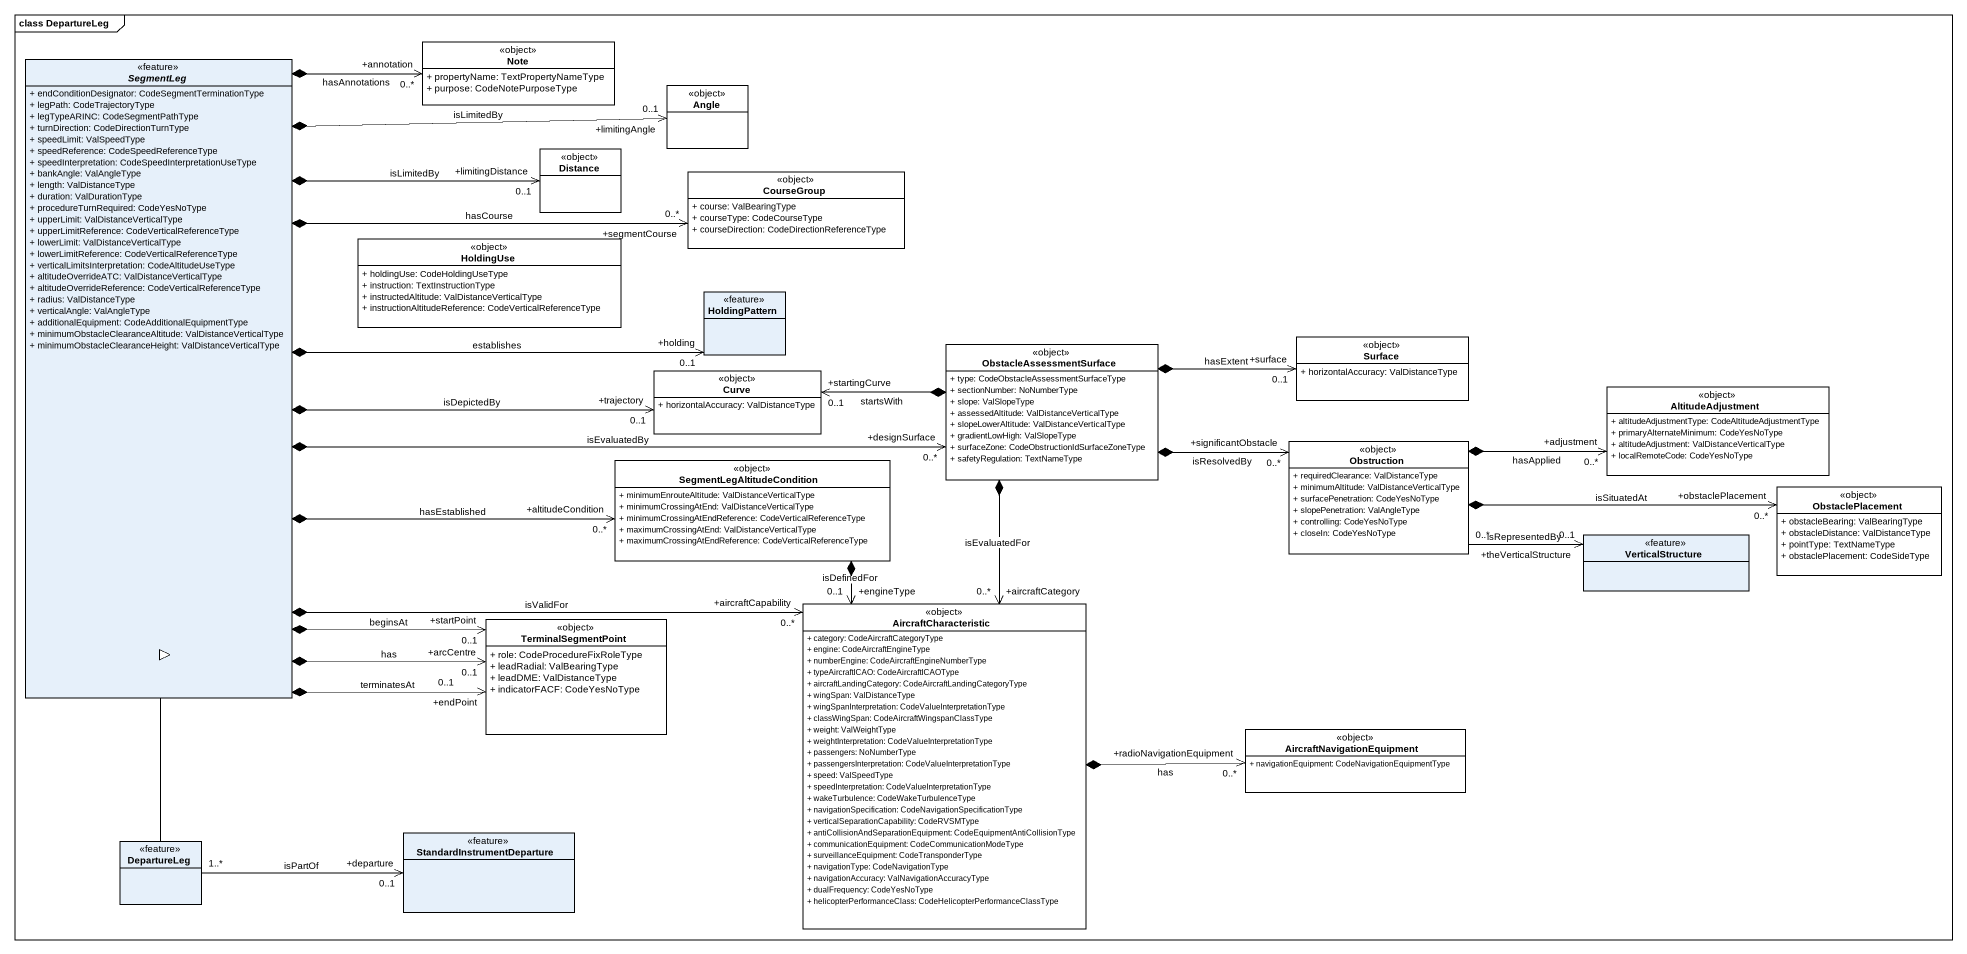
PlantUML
@startuml
mainframe class DepartureLeg
hide circle
hide empty members
skinparam classAttributeIconSize 0
class "Note" as Note_ <<object>> #FFFFFF {
  + propertyName: TextPropertyNameType
  + purpose: CodeNotePurposeType
}
abstract class SegmentLeg <<feature>> {
  + endConditionDesignator: CodeSegmentTerminationType
  + legPath: CodeTrajectoryType
  + legTypeARINC: CodeSegmentPathType
  + turnDirection: CodeDirectionTurnType
  + speedLimit: ValSpeedType
  + speedReference: CodeSpeedReferenceType
  + speedInterpretation: CodeSpeedInterpretationUseType
  + bankAngle: ValAngleType
  + length: ValDistanceType
  + duration: ValDurationType
  + procedureTurnRequired: CodeYesNoType
  + upperLimit: ValDistanceVerticalType
  + upperLimitReference: CodeVerticalReferenceType
  + lowerLimit: ValDistanceVerticalType
  + lowerLimitReference: CodeVerticalReferenceType
  + verticalLimitsInterpretation: CodeAltitudeUseType
  + altitudeOverrideATC: ValDistanceVerticalType
  + altitudeOverrideReference: CodeVerticalReferenceType
  + radius: ValDistanceType
  + verticalAngle: ValAngleType
  + additionalEquipment: CodeAdditionalEquipmentType
  + minimumObstacleClearanceAltitude: ValDistanceVerticalType
  + minimumObstacleClearanceHeight: ValDistanceVerticalType
}
class Angle <<object>> #FFFFFF
class Distance <<object>> #FFFFFF
class CourseGroup <<object>> #FFFFFF {
  + course: ValBearingType
  + courseType: CodeCourseType
  + courseDirection: CodeDirectionReferenceType
}
class HoldingUse <<object>> #FFFFFF {
  + holdingUse: CodeHoldingUseType
  + instruction: TextInstructionType
  + instructedAltitude: ValDistanceVerticalType
  + instructionAltitudeReference: CodeVerticalReferenceType
}
class HoldingPattern <<feature>>
class Surface <<object>> #FFFFFF {
  + horizontalAccuracy: ValDistanceType
}
class Curve <<object>> #FFFFFF {
  + horizontalAccuracy: ValDistanceType
}
class ObstacleAssessmentSurface <<object>> #FFFFFF {
  + type: CodeObstacleAssessmentSurfaceType
  + sectionNumber: NoNumberType
  + slope: ValSlopeType
  + assessedAltitude: ValDistanceVerticalType
  + slopeLowerAltitude: ValDistanceVerticalType
  + gradientLowHigh: ValSlopeType
  + surfaceZone: CodeObstructionIdSurfaceZoneType
  + safetyRegulation: TextNameType
}
class AltitudeAdjustment <<object>> #FFFFFF {
  + altitudeAdjustmentType: CodeAltitudeAdjustmentType
  + primaryAlternateMinimum: CodeYesNoType
  + altitudeAdjustment: ValDistanceVerticalType
  + localRemoteCode: CodeYesNoType
}
class SegmentLegAltitudeCondition <<object>> #FFFFFF {
  + minimumEnrouteAltitude: ValDistanceVerticalType
  + minimumCrossingAtEnd: ValDistanceVerticalType
  + minimumCrossingAtEndReference: CodeVerticalReferenceType
  + maximumCrossingAtEnd: ValDistanceVerticalType
  + maximumCrossingAtEndReference: CodeVerticalReferenceType
}
class Obstruction <<object>> #FFFFFF {
  + requiredClearance: ValDistanceType
  + minimumAltitude: ValDistanceVerticalType
  + surfacePenetration: CodeYesNoType
  + slopePenetration: ValAngleType
  + controlling: CodeYesNoType
  + closeIn: CodeYesNoType
}
class ObstaclePlacement <<object>> #FFFFFF {
  + obstacleBearing: ValBearingType
  + obstacleDistance: ValDistanceType
  + pointType: TextNameType
  + obstaclePlacement: CodeSideType
}
class VerticalStructure <<feature>>
class TerminalSegmentPoint <<object>> #FFFFFF {
  + role: CodeProcedureFixRoleType
  + leadRadial: ValBearingType
  + leadDME: ValDistanceType
  + indicatorFACF: CodeYesNoType
}
class AircraftCharacteristic <<object>> #FFFFFF {
  + category: CodeAircraftCategoryType
  + engine: CodeAircraftEngineType
  + numberEngine: CodeAircraftEngineNumberType
  + typeAircraftICAO: CodeAircraftICAOType
  + aircraftLandingCategory: CodeAircraftLandingCategoryType
  + wingSpan: ValDistanceType
  + wingSpanInterpretation: CodeValueInterpretationType
  + classWingSpan: CodeAircraftWingspanClassType
  + weight: ValWeightType
  + weightInterpretation: CodeValueInterpretationType
  + passengers: NoNumberType
  + passengersInterpretation: CodeValueInterpretationType
  + speed: ValSpeedType
  + speedInterpretation: CodeValueInterpretationType
  + wakeTurbulence: CodeWakeTurbulenceType
  + navigationSpecification: CodeNavigationSpecificationType
  + verticalSeparationCapability: CodeRVSMType
  + antiCollisionAndSeparationEquipment: CodeEquipmentAntiCollisionType
  + communicationEquipment: CodeCommunicationModeType
  + surveillanceEquipment: CodeTransponderType
  + navigationType: CodeNavigationType
  + navigationAccuracy: ValNavigationAccuracyType
  + dualFrequency: CodeYesNoType
  + helicopterPerformanceClass: CodeHelicopterPerformanceClassType
}
class AircraftNavigationEquipment <<object>> #FFFFFF {
  + navigationEquipment: CodeNavigationEquipmentType
}
class DepartureLeg <<feature>>
class StandardInstrumentDeparture <<feature>>
SegmentLeg *-up-> "+annotation\n0..*" Note_ : hasAnnotations
SegmentLeg *-right-> "+limitingAngle\n0..1" Angle : isLimitedBy
SegmentLeg *-right-> "+limitingDistance\n0..1" Distance : isLimitedBy
SegmentLeg *-right-> "+segmentCourse\n0..*" CourseGroup : hasCourse
SegmentLeg *-right-> "+holding\n0..1" HoldingPattern : establishes
SegmentLeg *-right-> "+trajectory\n0..1" Curve : isDepictedBy
SegmentLeg *-right-> "+designSurface\n0..*" ObstacleAssessmentSurface : isEvaluatedBy
SegmentLeg *-right-> "+altitudeCondition\n0..*" SegmentLegAltitudeCondition : hasEstablished
SegmentLeg *--> "+startPoint\n0..1" TerminalSegmentPoint : beginsAt
SegmentLeg *--> "+arcCentre\n0..1" TerminalSegmentPoint : has
SegmentLeg *--> "+endPoint\n0..1" TerminalSegmentPoint : terminatesAt
SegmentLeg *-right-> "+aircraftCapability\n0..*" AircraftCharacteristic : isValidFor
ObstacleAssessmentSurface *-right-> "+surface\n0..1" Surface : hasExtent
ObstacleAssessmentSurface *-left-> "+startingCurve\n0..1" Curve : startsWith
ObstacleAssessmentSurface *-right-> "+significantObstacle\n0..*" Obstruction : isResolvedBy
ObstacleAssessmentSurface *--> "+aircraftCategory\n0..*" AircraftCharacteristic : isEvaluatedFor
SegmentLegAltitudeCondition *--> "+engineType\n0..1" AircraftCharacteristic : isDefinedFor
Obstruction *-right-> "+adjustment\n0..*" AltitudeAdjustment : hasApplied
Obstruction *-right-> "+obstaclePlacement\n0..*" ObstaclePlacement : isSituatedAt
Obstruction "0..*" -right-> "+theVerticalStructure\n0..1" VerticalStructure : isRepresentedBy
AircraftCharacteristic *-right-> "+radioNavigationEquipment\n0..*" AircraftNavigationEquipment : has
DepartureLeg -up-|> SegmentLeg
DepartureLeg "1..*" -right-> "+departure\n0..1" StandardInstrumentDeparture : isPartOf
@enduml
